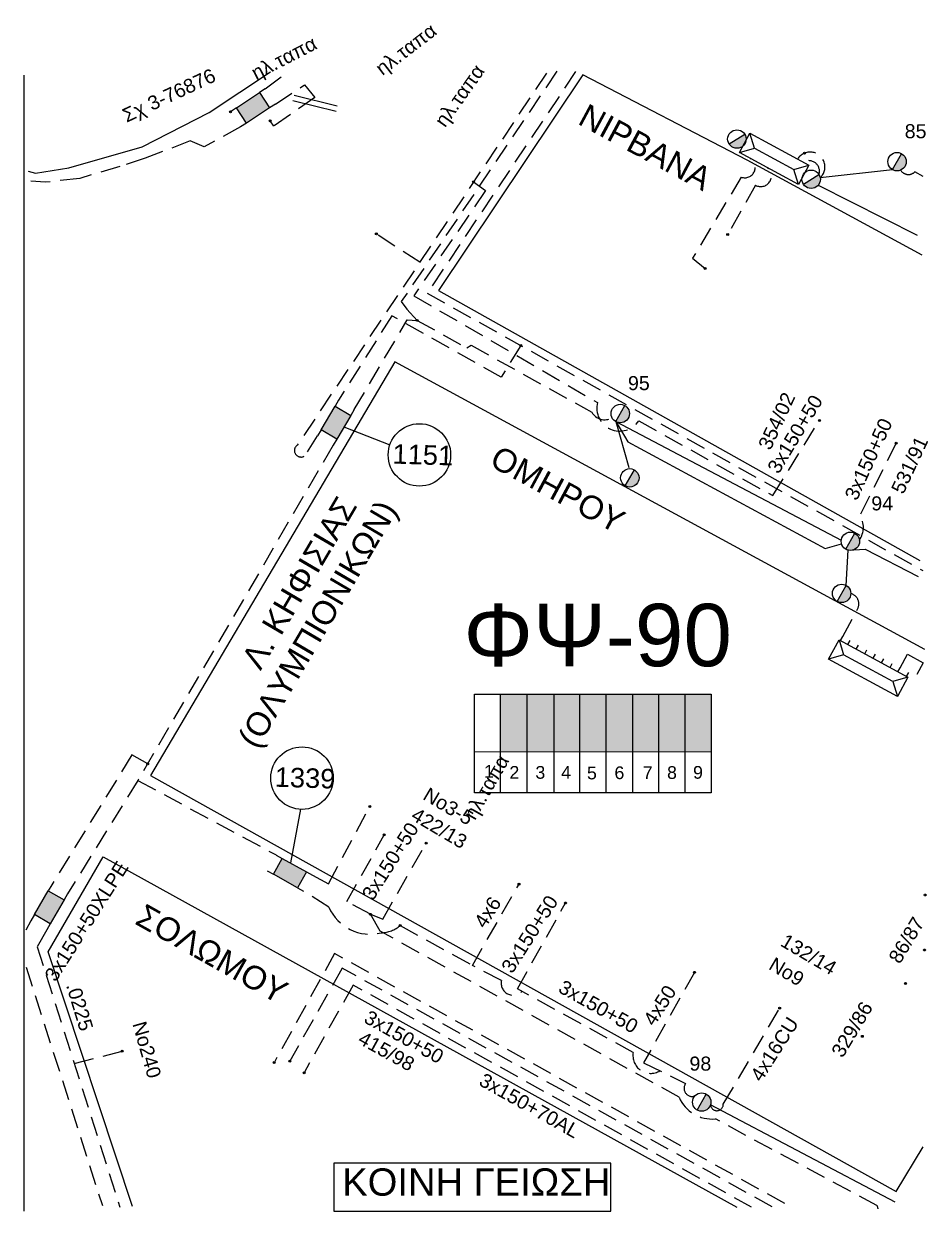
# Model space of a CAD drawing. Header units: millimetres. Extents: x 1421 to 11257, y 848 to 1896.
# Drawn here: x 11140.7 to 11256.6, y 1298.8 to 1450.9 of the extents above; entities that cross this region are included whole.
import ezdxf
from ezdxf.enums import TextEntityAlignment as Align

# ---------------------------------------------------------------- set-up
doc = ezdxf.new("R2010")
doc.units = ezdxf.units.MM
doc.linetypes.add('DASHED', pattern=[19.05, 12.7, -6.35])
for name, color, linetype, lineweight in [('.0225', 7, 'DASHED', 30), ('.04', 7, 'DASHED', 30), ('3x150+50', 7, 'Continuous', 30), ('3x150+50 XLPE', 7, 'SYN_LINE', 30), ('3x150+70', 7, 'Continuous', 30), ('3x70+54.6+25 AL', 7, 'SYN_LINE', 30), ('3x82+57+13_5', 7, 'Continuous', 30), ('4x16CU', 7, 'Continuous', 30), ('4x50', 7, 'Continuous', 30), ('4x6', 7, 'SYN_LINE', 30), ('Άγνωστα', 7, 'Continuous', 30), ('Γυμνά εναέρια ΧΤ και ΦΟΠ (3Φ)   4x50+16AL', 7, 'Continuous', 30), ('Καλωδια Χ.Τ. 3x50+35', 7, 'Continuous', 30), ('Καλώδια ΧΤ   3x150+50CU', 7, 'DASHED', 30), ('Καλώδια ΧΤ   3x150AL+50CU', 7, 'DASHED', 30)]:
    doc.layers.add(name, color=color, linetype=linetype, lineweight=lineweight)
for name, color, linetype in [('Link Box 4 Διευθύνσεων', 7, 'Continuous'), ('Pillar OTE', 7, 'Continuous'), ('TEXT ΚΑΛΩΔΙΩΝ', 7, 'Continuous'), ('ΑΓΝΩΣΤΟ ΕΝΑΕΡΙΟ ΚΑΛΩΔΙΟ', 7, 'Continuous'), ('ΑΓΝΩΣΤΟ ΥΠΟΓΕΙΟ ΚΑΛΩΔΙΟ', 7, 'DASHED'), ('Επιγραφές - Σχήματα', 7, 'Continuous'), ('Στύλος ΦΜ', 7, 'Continuous'), ('Στύλος ΦΜ @ 1', 7, 'Continuous'), ('Συνδέσεις', 7, 'Continuous'), ('Τομή', 7, 'Continuous'), ('Υποσταθμός εναέριος 2 στύλων', 7, 'Continuous'), ('Υποσταθμός πόλεως', 7, 'Continuous'), ('Υπόβαθρο ΔΕΗ', 7, 'Continuous')]:
    doc.layers.add(name, color=color, linetype=linetype)
doc.styles.add('arial', font='ARIAL.TTF', dxfattribs={"height": 3})
doc.styles.get("Standard").update_dxf_attribs({"font": 'ARIAL.TTF', "height": 1.8})
doc.linetypes.add('SYN_LINE', pattern='A,0.5,-0.0001,["/\\/\\/\\/",Standard,S=0.1,R=0,X=0,Y=-0.05],-0.25', length=0.7501)

# ---------------------------------------------------------------- blocks, each defined once
blk = doc.blocks.new('ΥΠΑΡΧΩΝ ΤΣΙΜΕΝΤΕΝΙΟΣ ΣΤΥΛΟΣ')
at = {"layer": 'Στύλος ΦΜ'}
blk.add_hatch(color=7, dxfattribs=at).paths.add_polyline_path([(-1.29, -2.28, 0.574793), (2.62, 0, 0.268822), (1.3, 2.27)])
at = {"layer": 'Στύλος ΦΜ', "color": 7}
blk.add_line((-1.29, -2.28), (1.3, 2.27), dxfattribs=at)
blk.add_circle((0, 0), 2.62, dxfattribs=at)
at = {"layer": 'Στύλος ΦΜ', "flags": 4}
for tag, p in [('ΑΡΙΘΜΟΣ', (-4.68, 8.05)), ('ΤΥΠΟΣ', (-4.91, 3.03))]:
    blk.add_attdef(tag, p, '', height=4, dxfattribs=at)
blk = doc.blocks.new('LINK BOX 4 ΑΝΑΧΩΡΗΣΕΩΝ')
at = {"layer": 'Link Box 4 Διευθύνσεων', "ltscale": 40}
blk.add_hatch(color=256, dxfattribs=at).paths.add_polyline_path([(-3.54, 0), (-3.54, -4.67), (3.54, -4.67), (3.54, 0)])
for p, q in [((-3.54, 0), (-5.33, 0)), ((5.33, 0), (3.54, 0)), ((-3.54, -4.67), (-5.33, -4.67)), ((5.33, -4.67), (3.54, -4.67))]:
    blk.add_line(p, q, dxfattribs=at)
blk.add_lwpolyline([(-3.54, -4.67), (-3.54, 0), (3.54, 0), (3.54, -4.67)], close=True, dxfattribs=at)
blk = doc.blocks.new('ΥΠΟΣΤΑΘΜΟΣ ΕΝΑΕΡΙΟΣ ΕΠΙ 2 ΣΤΥΛΩΝ')
at = {"layer": 'Υποσταθμός εναέριος 2 στύλων', "linetype": 'Continuous'}
for points in [[(-11.97, -2.11, 0.574793), (-8.45, -0.07, 0.268822), (-9.64, 1.98)], [(9.68, -2.15, 0.574793), (13.19, -0.1, 0.268822), (12.01, 1.95)]]:
    blk.add_hatch(color=256, dxfattribs=at).paths.add_polyline_path(points)
for p, q in [((-11.97, -2.11), (-9.64, 1.98)), ((9.68, -2.15), (12.01, 1.95))]:
    blk.add_line(p, q, dxfattribs=at)
for centre in [(-10.81, -0.07), (10.84, -0.1)]:
    blk.add_circle(centre, 2.36, dxfattribs=at)
at = {"layer": 'Υποσταθμός πόλεως', "linetype": 'Continuous', "ltscale": 40}
blk.add_lwpolyline([(-8.57, 2.82), (8.57, 2.82), (8.57, -2.82), (-8.57, -2.82)], close=True, dxfattribs=at)
for points in [[(-5.75, 0), (-8.57, 2.82)], [(-8.57, -2.82), (-5.75, 0)], [(-5.75, 0), (5.75, 0)], [(5.75, 0), (8.57, 2.82)], [(8.57, -2.82), (5.75, 0)]]:
    blk.add_lwpolyline(points, dxfattribs=at)
at = {"layer": 'Υποσταθμός εναέριος 2 στύλων', "ltscale": 40, "flags": 1}
for tag, p in [('ΜΕΤΑΣΧΗΜΑΤΙΣΜΟΣ', (14.09, 2.51)), ('ΙΣΧΥΣ', (14.07, -0.28)), ('ΑΡΙΘΜΟΣ', (14.19, -3))]:
    blk.add_attdef(tag, p, '', height=1.8, dxfattribs=at)
blk = doc.blocks.new('ΥΠΟΣΤΑΘΜΟΣ ΠΟΛΕΩΣ 9 ΑΝΑΧΩΡΗΣΕΩΝ')
at = {"layer": 'Υποσταθμός πόλεως', "ltscale": 40}
for p, q in [((-9.63, -2.82), (-9.63, -4)), ((-7.12, -2.82), (-7.12, -4)), ((-4.84, -2.82), (-4.84, -4)), ((-2.36, -2.82), (-2.36, -4)), ((0.09, -2.82), (0.09, -4)), ((2.55, -2.82), (2.55, -4)), ((5.02, -2.82), (5.02, -4)), ((7.48, -2.82), (7.48, -4)), ((9.61, -2.82), (9.61, -4))]:
    blk.add_line(p, q, dxfattribs=at)
blk.add_lwpolyline([(-10.02, 2.82), (10.02, 2.82), (10.02, -2.82), (-10.02, -2.82)], close=True, dxfattribs=at)
for points in [[(-7.21, 0), (-10.02, 2.82)], [(-10.02, -2.82), (-7.21, 0)], [(-7.21, 0), (7.21, 0)], [(7.21, 0), (10.02, 2.82)], [(10.02, -2.82), (7.21, 0)]]:
    blk.add_lwpolyline(points, dxfattribs=at)
at = {"layer": 'Υποσταθμός πόλεως', "linetype": 'SYN_LINE', "ltscale": 40, "flags": 1}
for tag, p in [('ΜΕΤΑΣΧΗΜΑΤΙΣΜΟΣ', (10.79, 1.71)), ('ΙΣΧΥΣ', (10.77, -1.08)), ('ΑΡΙΘΜΟΣ', (10.89, -3.8))]:
    blk.add_attdef(tag, p, '', height=1.8, dxfattribs=at)
blk = doc.blocks.new('_ΣΥΝΔΕΣΗ')
at = {"layer": 'Συνδέσεις', "linetype": 'SYN_LINE', "ltscale": 40}
blk.add_hatch(color=256, dxfattribs=at).paths.add_polyline_path([(0.5, -0.01, 1), (-0.5, -0.01, 1)])
at = {"layer": 'Συνδέσεις'}
blk.add_circle((0, -0.01), 0.5, dxfattribs=at)
blk = doc.blocks.new('A$C01BB34F8')
at = {"layer": 'Άγνωστα', "color": 7}
note = blk.add_mtext_dynamic_manual_height_columns('ηλ.ταπα\\P', width=1.8, gutter_width=12.5, heights=[0.0453, 0], dxfattribs=dict(at, insert=(0.37, 2.43), char_height=1.8, attachment_point=1, rotation=2.4309))
for column, words in zip(note.columns.linked_columns, ['\\P']):
    column.text = words
blk = doc.blocks.new('ΤΟΜΗ')
at = {"layer": 'Τομή', "ltscale": 40}
for p, q in [((11.33, -0.65), (-11.4, -0.65)), ((11.33, -3.42), (-11.4, -3.42))]:
    blk.add_line(p, q, dxfattribs=at)

msp = doc.modelspace()

# ---------------------------------------------------------------- hatches: boundary and pattern name
at = {"layer": 'Καλώδια ΧΤ   3x150AL+50CU', "linetype": 'DASHED', "lineweight": -3, "ltscale": 0.2}
h = msp.add_hatch(color=133, dxfattribs=at)
h.dxf.hatch_style = 1
h.paths.add_polyline_path([(11205.25, 1365.04), (11201.81, 1365.04), (11201.81, 1357.68), (11205.25, 1357.67)])
h = msp.add_hatch(color=5, dxfattribs=at)
h.dxf.hatch_style = 1
h.paths.add_polyline_path([(11205.25, 1357.67), (11208.69, 1357.67), (11208.69, 1365.04), (11205.25, 1365.04)])
h = msp.add_hatch(color=27, dxfattribs=at)
h.dxf.hatch_style = 1
h.paths.add_polyline_path([(11211.99, 1365.04), (11208.69, 1365.04), (11208.69, 1357.67), (11211.99, 1357.67)])
h = msp.add_hatch(color=30, dxfattribs=at)
h.dxf.hatch_style = 1
h.paths.add_polyline_path([(11215.38, 1365.04), (11211.99, 1365.04), (11211.99, 1357.67), (11215.38, 1357.66)])
h = msp.add_hatch(color=1, dxfattribs=at)
h.dxf.hatch_style = 1
h.paths.add_polyline_path([(11215.38, 1357.66), (11218.77, 1357.66), (11218.77, 1365.04), (11215.38, 1365.04)])
h = msp.add_hatch(color=151, dxfattribs=at)
h.dxf.hatch_style = 1
h.paths.add_polyline_path([(11218.71, 1357.66), (11222.11, 1357.66), (11222.11, 1365.04), (11218.71, 1365.04)])
h = msp.add_hatch(color=206, dxfattribs=at)
h.dxf.hatch_style = 1
h.paths.add_polyline_path([(11222.05, 1357.66), (11225.45, 1357.66), (11225.45, 1365.04), (11222.05, 1365.04)])
h = msp.add_hatch(color=6, dxfattribs=at)
h.dxf.hatch_style = 1
h.paths.add_polyline_path([(11225.44, 1357.66), (11228.84, 1357.66), (11228.84, 1365.03), (11225.44, 1365.04)])

# ---------------------------------------------------------------- linework, layer by layer
at = {"layer": '.0225', "color": 2, "linetype": 'DASHED', "lineweight": -3, "ltscale": 0.2}
msp.add_lwpolyline([(11143.68, 1334.83), (11142.46, 1332.67), (11153.07, 1299.29)], dxfattribs=at)
at = {"layer": '.04', "color": 27, "linetype": 'DASHED', "lineweight": -3, "ltscale": 0.2}
for points in [[(11242.64, 1431.62, 0.684155), (11240.65, 1433.19, 1.58725)], [(11255.97, 1431.36), (11254.94, 1431.96, -0.488151), (11253.1, 1432.17)]]:
    msp.add_lwpolyline(points, format="xyb", dxfattribs=at)
at = {"layer": '3x150+50', "color": 5, "linetype": 'DASHED', "lineweight": -3, "ltscale": 0.2}
for points in [[(11171.69, 1442.58), (11174.35, 1444.57)], [(11185.16, 1336.82), (11186.75, 1336.19), (11192.29, 1345.93)]]:
    msp.add_lwpolyline(points, dxfattribs=at)
at = {"layer": '3x150+50', "color": 62, "linetype": 'DASHED', "lineweight": -3, "ltscale": 0.2}
msp.add_lwpolyline([(11222.25, 1316.77, -0.644378), (11218.83, 1319.13), (11203.99, 1327.26), (11210.15, 1338.27)], format="xyb", dxfattribs=at)
at = {"layer": '3x150+50', "color": 6, "linetype": 'DASHED', "lineweight": -3, "ltscale": 0.2}
msp.add_lwpolyline([(11238.25, 1299.77), (11180.58, 1331.78), (11172.82, 1317.81)], dxfattribs=at)
at = {"layer": '3x150+50', "color": 27, "linetype": 'DASHED', "lineweight": -3, "ltscale": 0.2}
msp.add_lwpolyline([(11236.63, 1299.35), (11181.55, 1329.92), (11174.83, 1318.01)], dxfattribs=at)
at = {"layer": '3x150+50 XLPE', "color": 206, "linetype": 'DASHED', "lineweight": -3, "ltscale": 0.2}
msp.add_lwpolyline([(11172.98, 1440.63), (11176.72, 1443.1), (11178.02, 1441.49), (11172.78, 1437.81), (11172.32, 1438.5)], dxfattribs=at)
at = {"layer": '3x150+50 XLPE', "color": 85, "linetype": 'DASHED', "lineweight": -3, "ltscale": 0.2}
msp.add_lwpolyline([(11233.78, 1433.69, -0.92909), (11232.67, 1431.27), (11226.45, 1420.89), (11228.06, 1419.57)], format="xyb", dxfattribs=at)
at = {"layer": '3x150+50 XLPE', "color": 6, "linetype": 'DASHED', "lineweight": -3, "ltscale": 0.2}
msp.add_lwpolyline([(11236.04, 1432.47, -0.91677), (11234.51, 1430.23), (11230.94, 1423.92)], format="xyb", dxfattribs=at)
at = {"layer": '3x150+50 XLPE', "color": 5, "linetype": 'DASHED', "lineweight": -3, "ltscale": 0.2}
msp.add_lwpolyline([(11198.08, 1409.73), (11213.52, 1401.16, 0.406076), (11216.14, 1400.42)], format="xyb", dxfattribs=at)
at = {"layer": '3x150+50 XLPE', "color": 2, "linetype": 'DASHED', "lineweight": -3, "ltscale": 0.2}
for points in [[(11180.39, 1396.92), (11155.37, 1353.97), (11173.08, 1344.42)], [(11156.62, 1356.1), (11154.61, 1357.24), (11144.33, 1340.61)], [(11155.37, 1353.97), (11146.35, 1339.44)], [(11177.73, 1341.82), (11179.77, 1340.74), (11185.1, 1350.62)], [(11141.66, 1336), (11141, 1334.8)], [(11141.04, 1330.03), (11150.82, 1299.5)], [(11147.21, 1317.72), (11153.35, 1319.29)]]:
    msp.add_lwpolyline(points, dxfattribs=at)
at = {"layer": '3x150+50 XLPE', "color": 206, "linetype": 'DASHED', "lineweight": -3, "ltscale": 0.2}
msp.add_lwpolyline([(11245.68, 1372.41), (11247.58, 1375.93, 0.487956), (11246.72, 1377.91)], format="xyb", dxfattribs=at)
at = {"layer": '3x150+50 XLPE', "color": 133, "linetype": 'DASHED', "lineweight": -3, "ltscale": 0.2}
msp.add_lwpolyline([(11253.03, 1368.42), (11253.97, 1370.15), (11255.99, 1369.05), (11255.17, 1367.56)], dxfattribs=at)
at = {"layer": '3x150+70', "color": 133, "linetype": 'DASHED', "lineweight": -3, "ltscale": 0.2}
msp.add_lwpolyline([(11234.01, 1299.28), (11182.93, 1327.76), (11176.67, 1316.52)], dxfattribs=at)
at = {"layer": '3x70+54.6+25 AL', "color": 2, "linetype": 'SYN_LINE', "lineweight": -3, "ltscale": 10}
for points in [[(11216.59, 1399.96), (11245.49, 1384.77)], [(11216.59, 1399.96), (11218.14, 1397.35), (11243.44, 1383.7), (11245.52, 1384.29)]]:
    msp.add_lwpolyline(points, dxfattribs=at)
at = {"layer": '3x70+54.6+25 AL', "color": 206, "linetype": 'SYN_LINE', "lineweight": -3, "ltscale": 10}
for points in [[(11246.12, 1378.95), (11246.36, 1383.47)], [(11246.36, 1383.47), (11248.54, 1383.61), (11255.35, 1380.1)]]:
    msp.add_lwpolyline(points, dxfattribs=at)
at = {"layer": '3x82+57+13_5', "color": 5, "linetype": 'Continuous', "lineweight": -3, "ltscale": 0.2}
msp.add_lwpolyline([(11242.52, 1430.22), (11255.2, 1423.83)], dxfattribs=at)
at = {"layer": '4x16CU', "color": 62, "linetype": 'DASHED', "lineweight": -3, "ltscale": 0.2}
msp.add_lwpolyline([(11228.74, 1312.43, 0.978546), (11230.38, 1312.5), (11237.6, 1324.79)], format="xyb", dxfattribs=at)
at = {"layer": '4x50', "color": 62, "linetype": 'DASHED', "lineweight": -3, "ltscale": 0.2}
msp.add_lwpolyline([(11226.69, 1329.38), (11220.16, 1317.8), (11225.55, 1315.14, 0.730664), (11226.72, 1313.54, -2.262632)], format="xyb", dxfattribs=at)
at = {"layer": '4x6', "color": 62, "linetype": 'DASHED', "lineweight": -3, "ltscale": 0.2}
for points in [[(11204.58, 1326.93, -0.757274), (11201.95, 1328.32), (11198.24, 1330.27), (11204.2, 1340.7)], [(11186.55, 1334.45), (11186.55, 1334.45, -0.368134), (11179.83, 1337.75), (11176.59, 1339.78)], [(11186.55, 1334.45, 0.164164), (11188.99, 1335.39, -1.45925)]]:
    msp.add_lwpolyline(points, format="xyb", dxfattribs=at)
msp.add_lwpolyline([(11188.99, 1335.39), (11198.24, 1330.27)], dxfattribs=at)
at = {"layer": 'Pillar OTE', "lineweight": -3, "ltscale": 40}
for points in [[(11198.49, 1352.4), (11198.49, 1365.04), (11228.82, 1365.03), (11228.82, 1352.37), (11198.49, 1352.4)], [(11201.81, 1352.39), (11201.81, 1365.04)], [(11205.25, 1352.39), (11205.25, 1365.04)], [(11208.69, 1352.39), (11208.69, 1365.04)], [(11211.99, 1352.38), (11211.99, 1365.04)], [(11215.38, 1352.38), (11215.38, 1365.04)], [(11218.77, 1352.38), (11218.77, 1365.04)], [(11222.11, 1352.37), (11222.11, 1365.04)], [(11225.5, 1352.37), (11225.5, 1365.04)], [(11198.49, 1357.68), (11228.82, 1357.65)]]:
    msp.add_lwpolyline(points, dxfattribs=at)
at = {"layer": 'TEXT ΚΑΛΩΔΙΩΝ', "ltscale": 15}
msp.add_lwpolyline([(11140.74, 1444.34), (11140.74, 1298.78)], dxfattribs=at)
at = {"layer": 'ΑΓΝΩΣΤΟ ΕΝΑΕΡΙΟ ΚΑΛΩΔΙΟ', "color": 27, "linetype": 'Continuous', "lineweight": -3, "ltscale": 0.2}
msp.add_lwpolyline([(11242.8, 1431.2), (11252.05, 1432.23)], dxfattribs=at)
at = {"layer": 'ΑΓΝΩΣΤΟ ΕΝΑΕΡΙΟ ΚΑΛΩΔΙΟ', "color": 2, "linetype": 'Continuous', "lineweight": -3, "ltscale": 0.2}
msp.add_lwpolyline([(11216.59, 1399.96), (11218.28, 1394.07)], dxfattribs=at)
at = {"layer": 'ΑΓΝΩΣΤΟ ΥΠΟΓΕΙΟ ΚΑΛΩΔΙΟ', "color": 173, "linetype": 'DASHED', "lineweight": -3, "ltscale": 0.2}
for points in [[(11207.72, 1444.59), (11175.79, 1396.94, 1.492344), (11177.09, 1396.09), (11178.38, 1398.11)], [(11198.37, 1430.65), (11199.92, 1429.56), (11190.73, 1416.07), (11214.26, 1402.39, 0.841631), (11219.54, 1400.03), (11236.72, 1390.46), (11242.7, 1400.09)]]:
    msp.add_lwpolyline(points, format="xyb", dxfattribs=at)
at = {"layer": 'ΑΓΝΩΣΤΟ ΥΠΟΓΕΙΟ ΚΑΛΩΔΙΟ', "color": 5, "linetype": 'DASHED', "lineweight": -3, "ltscale": 0.2}
for points in [[(11209.06, 1444.83), (11189.12, 1415.33), (11189.83, 1414.33), (11191.15, 1412.92), (11197.51, 1409.4), (11198.08, 1409.73)], [(11183.1, 1401.51), (11189.89, 1412.97), (11191.15, 1412.92)]]:
    msp.add_lwpolyline(points, dxfattribs=at)
at = {"layer": 'ΑΓΝΩΣΤΟ ΥΠΟΓΕΙΟ ΚΑΛΩΔΙΟ', "color": 2, "linetype": 'DASHED', "lineweight": -3, "ltscale": 0.2}
for points in [[(11211.45, 1444.78), (11192.44, 1416.4), (11255.96, 1380.86)], [(11204.43, 1409.69), (11201.91, 1405.65), (11187.91, 1413.51), (11181.09, 1402.7)]]:
    msp.add_lwpolyline(points, dxfattribs=at)
at = {"layer": 'ΑΓΝΩΣΤΟ ΥΠΟΓΕΙΟ ΚΑΛΩΔΙΟ', "color": 173, "linetype": 'DASHED', "lineweight": -3, "ltscale": 0.2}
msp.add_lwpolyline([(11191.48, 1420.36), (11185.92, 1423.99)], dxfattribs=at)
at = {"layer": 'ΑΓΝΩΣΤΟ ΥΠΟΓΕΙΟ ΚΑΛΩΔΙΟ', "color": 206, "linetype": 'DASHED', "lineweight": -3, "ltscale": 0.2}
msp.add_lwpolyline([(11252.51, 1397.19), (11247.89, 1387.94, -0.295343), (11247.82, 1384.76, 6.327541)], format="xyb", dxfattribs=at)
at = {"layer": 'Γυμνά εναέρια ΧΤ και ΦΟΠ (3Φ)   4x50+16AL', "color": 62, "linetype": 'Continuous', "lineweight": -3, "ltscale": 0.2}
msp.add_lwpolyline([(11252.42, 1299.95), (11228.74, 1312.43)], dxfattribs=at)
at = {"layer": 'Επιγραφές - Σχήματα', "color": 206, "lineweight": -3}
msp.add_lwpolyline([(11180.46, 1298.78), (11215.97, 1298.78), (11215.97, 1304.95), (11180.46, 1304.95)], close=True, dxfattribs=at)
at = {"layer": 'Καλωδια Χ.Τ. 3x50+35', "color": 5, "linetype": 'DASHED', "lineweight": -3, "ltscale": 0.2}
msp.add_lwpolyline([(11242.8, 1431.2, 1.140313), (11239.91, 1433.59, -2.500952)], format="xyb", dxfattribs=at)
at = {"layer": 'Καλώδια ΧΤ   3x150+50CU', "color": 5, "linetype": 'DASHED', "lineweight": -3, "ltscale": 0.2}
msp.add_lwpolyline([(11250.19, 1299.09, -0.026755), (11250.07, 1299.51), (11229.36, 1310.6, -0.321383), (11224.71, 1313.38), (11186.41, 1334.68), (11185.16, 1336.82), (11182.14, 1338.45), (11186.94, 1347.01)], format="xyb", dxfattribs=at)
at = {"layer": 'Καλώδια ΧΤ   3x150AL+50CU', "color": 5, "linetype": 'DASHED', "lineweight": -3, "ltscale": 0.2}
msp.add_lwpolyline([(11168.53, 1437.7), (11163.88, 1435.14), (11162.08, 1435.9), (11156.29, 1433.68), (11153.05, 1432.62), (11147.93, 1431.11), (11143.52, 1430.61), (11141.63, 1430.73)], dxfattribs=at)
at = {"layer": 'Υπόβαθρο ΔΕΗ', "lineweight": -3, "ltscale": 0.1}
for points in [[(11141.3, 1432.04), (11142.25, 1431.78), (11146.52, 1432.45), (11155.91, 1435.16), (11164.51, 1439.56), (11172.37, 1444.74)], [(11255.88, 1421.28), (11233.45, 1433.42), (11212.39, 1444.39), (11193.87, 1416.75), (11255.55, 1382.17)], [(11256.2, 1370.75), (11188.29, 1407.62), (11156.99, 1354.61), (11252.54, 1301.3), (11256, 1307.05)], [(11154.66, 1299.4), (11143.85, 1332), (11150.93, 1344.19), (11232.11, 1299.29)]]:
    msp.add_lwpolyline(points, dxfattribs=at)
at = {"layer": 'Υπόβαθρο ΔΕΗ', "lineweight": -3}
for points in [[(11181.77, 1399.27), (11187.65, 1396.96)], [(11176.19, 1350.28), (11174.9, 1343.4)]]:
    msp.add_lwpolyline(points, dxfattribs=at)
for centre in [(11191.44, 1395.68), (11176.4, 1354.27)]:
    msp.add_circle(centre, 4, dxfattribs=at)

# ---------------------------------------------------------------- block references
at = {"layer": '3x150+50 XLPE', "color": 7, "linetype": 'DASHED', "lineweight": -3, "ltscale": 0.2}
for p, rotation in [((11175.33, 1434.75), 34.98774666683686), ((11157.66, 1436.35), 24.89025414795453), ((11186.71, 1425.1), 52.38991234391759), ((11191.74, 1335.64), 57.77255217523139)]:
    msp.add_blockref('A$C01BB34F8', p, dxfattribs=dict(at, rotation=rotation))
at = {"layer": 'Link Box 4 Διευθύνσεων', "lineweight": -3}
for p, xscale, yscale, zscale, rotation in [((11169.47, 1441.12), 0.4999999999999998, 0.4999999999999998, 0.4999999999999998, 33.37949693620615), ((11179.73, 1400.4), 0.4999999999999998, 0.4999999999999998, 0.4999999999999998, 59.43775118113164), ((11174.27, 1341.08), 0.4999999999999997, 0.4999999999999997, 0.4999999999999997, 150.8418962034685), ((11143, 1338.31), 0.4999999999999997, 0.4999999999999997, 0.4999999999999997, 59.88792151950855)]:
    msp.add_blockref('LINK BOX 4 ΑΝΑΧΩΡΗΣΕΩΝ', p, dxfattribs=dict(at, xscale=xscale, yscale=yscale, zscale=zscale, rotation=rotation))
at = {"layer": 'Στύλος ΦΜ @ 1', "color": 1, "lineweight": -3, "ltscale": 40}
ref = msp.add_blockref('ΥΠΑΡΧΩΝ ΤΣΙΜΕΝΤΕΝΙΟΣ ΣΤΥΛΟΣ', (11252.64, 1433.25), dxfattribs=dict(at, xscale=0.4499999999998181, yscale=0.4499999999998181, zscale=0.4499999999998181))
ref.add_attrib('ΑΡΙΘΜΟΣ', '85', (11253.62, 1436.25), dxfattribs={"layer": 'Στύλος ΦΜ', "height": 1.8, "flags": 4})
ref = msp.add_blockref('ΥΠΑΡΧΩΝ ΤΣΙΜΕΝΤΕΝΙΟΣ ΣΤΥΛΟΣ', (11217.17, 1400.98), dxfattribs=dict(at, xscale=0.4499999999998181, yscale=0.4499999999998181, zscale=0.4499999999998181))
ref.add_attrib('ΑΡΙΘΜΟΣ', '95', (11218.16, 1403.98), dxfattribs={"layer": 'Στύλος ΦΜ', "height": 1.8, "flags": 4})
at = {"layer": 'Στύλος ΦΜ @ 1', "color": 1, "lineweight": -3, "ltscale": 40, "xscale": 0.4499999999998181, "yscale": 0.4499999999998181, "zscale": 0.4499999999998181}
for p in [(11218.4, 1392.74), (11245.54, 1377.93)]:
    msp.add_blockref('ΥΠΑΡΧΩΝ ΤΣΙΜΕΝΤΕΝΙΟΣ ΣΤΥΛΟΣ', p, dxfattribs=at)
at = {"layer": 'Στύλος ΦΜ @ 1', "color": 1, "lineweight": -3, "ltscale": 40}
ref = msp.add_blockref('ΥΠΑΡΧΩΝ ΤΣΙΜΕΝΤΕΝΙΟΣ ΣΤΥΛΟΣ', (11246.66, 1384.61), dxfattribs=dict(at, xscale=0.4499999999998181, yscale=0.4499999999998181, zscale=0.4499999999998181))
ref.add_attrib('ΑΡΙΘΜΟΣ', '94', (11249.34, 1388.57), dxfattribs={"layer": 'Στύλος ΦΜ', "height": 1.8, "flags": 4})
ref = msp.add_blockref('ΥΠΑΡΧΩΝ ΤΣΙΜΕΝΤΕΝΙΟΣ ΣΤΥΛΟΣ', (11227.61, 1312.76), dxfattribs=dict(at, xscale=0.4499999999998181, yscale=0.4499999999998181, zscale=0.4499999999998181))
ref.add_attrib('ΑΡΙΘΜΟΣ', '98', (11226.04, 1316.79), dxfattribs={"layer": 'Στύλος ΦΜ', "height": 1.8, "flags": 4})
at = {"layer": 'Συνδέσεις', "lineweight": -3, "xscale": 0.25, "yscale": 0.25, "zscale": 0.25}
for p in [(11167.24, 1439.65), (11172.32, 1438.5), (11240.79, 1434.33), (11198.37, 1430.65), (11185.92, 1424), (11230.94, 1423.92), (11228.06, 1419.58), (11191.15, 1412.92), (11204.43, 1409.7), (11242.7, 1400.09), (11252.51, 1397.19), (11156.62, 1356.11), (11185.1, 1350.62), (11186.94, 1347.02), (11192.29, 1345.93), (11204.2, 1340.7), (11256.23, 1339.3), (11210.15, 1338.27), (11185.16, 1336.82), (11188.99, 1335.39), (11256.16, 1332.25), (11226.69, 1329.39), (11253.71, 1327.97), (11237.6, 1324.79), (11248.19, 1321.19), (11153.35, 1319.3), (11172.82, 1317.82), (11174.83, 1318.02), (11176.67, 1316.52)]:
    msp.add_blockref('_ΣΥΝΔΕΣΗ', p, dxfattribs=at)
at = {"layer": 'Τομή', "lineweight": -3, "xscale": 0.2500000000000002, "yscale": 0.2500000000000002, "zscale": 0.2500000000000002, "rotation": 346.0559229280476}
msp.add_blockref('ΤΟΜΗ', (11178.21, 1441.19), dxfattribs=at)
at = {"layer": 'Υποσταθμός εναέριος 2 στύλων', "lineweight": -3, "xscale": 0.4999999999999996, "yscale": 0.4999999999999996, "zscale": 0.4999999999999996, "rotation": 331.6650494227833}
msp.add_blockref('ΥΠΟΣΤΑΘΜΟΣ ΕΝΑΕΡΙΟΣ ΕΠΙ 2 ΣΤΥΛΩΝ', (11236.89, 1433.61), dxfattribs=at)
at = {"layer": 'Υποσταθμός πόλεως', "lineweight": -3, "xscale": 0.4999999999999999, "yscale": 0.4999999999999999, "zscale": 0.4999999999999999, "rotation": 151.5031712097584}
msp.add_blockref('ΥΠΟΣΤΑΘΜΟΣ ΠΟΛΕΩΣ 9 ΑΝΑΧΩΡΗΣΕΩΝ', (11248.95, 1368.36), dxfattribs=at)

# ---------------------------------------------------------------- texts
at = {"lineweight": -3, "ltscale": 30, "char_height": 1.63, "width": 11.2573, "attachment_point": 1}
for s, insert in [('1', (11199.73, 1355.96)), ('2', (11202.97, 1355.82)), ('3', (11206.3, 1355.82)), ('4', (11209.6, 1355.82)), ('5', (11212.91, 1355.74)), ('6', (11216.43, 1355.77)), ('7', (11220.06, 1355.77)), ('8', (11223.17, 1355.8)), ('9', (11226.5, 1355.82))]:
    msp.add_mtext(s, dxfattribs=dict(at, insert=insert))
at = {"layer": 'TEXT ΚΑΛΩΔΙΩΝ', "lineweight": -3, "ltscale": 15, "style": 'arial'}
for s, rotation, p in [('3x150+50', 58.7908, (11239.57, 1398.35)), ('3x150+50', 65.4114, (11248.98, 1395.14)), ('3x150+50', 57.4938, (11187.7, 1343.63)), ('3x150+50XLPE', 57.4938, (11148.78, 1335.95)), ('4x6', 57.4938, (11200.17, 1337.09)), ('3x150+50', 57.4938, (11205.56, 1334.29)), ('3x150+50', 330.6334, (11214.38, 1325)), ('.0225', 286.8941, (11147.92, 1324.98)), ('4x50', 57.4938, (11222.23, 1325.16)), ('3x150+50', 330.6334, (11189.47, 1321.12)), ('4x16CU', 57.4938, (11236.93, 1319.55)), ('3x150+70AL', 330.6334, (11205.55, 1312.32))]:
    msp.add_text(s, height=1.8, rotation=rotation, dxfattribs=at).set_placement(p, align=Align.MIDDLE_CENTER)
at = {"layer": 'Άγνωστα', "lineweight": -3, "ltscale": 0.2, "char_height": 1.8, "width": 18.6352, "attachment_point": 1, "style": 'arial'}
for s, insert, rotation in [('\\A1;Σχ 3-76876', (11153.16, 1439.86), 25), ('\\A1;354/02', (11234.77, 1396.92), 65), ('\\A1;531/91', (11251.81, 1391.29), 65), ('\\A1;No3-5\\P422/13', (11192.66, 1353.18), 329.4987), ('\\A1;86/87', (11251.45, 1331.28), 59), ('\\A1;132/14', (11238.47, 1334.42), 329.4987), ('\\A1;No9', (11236.97, 1331.42), 329.4987), ('\\A1;329/86', (11244.12, 1319.25), 59), ('\\A1;No240', (11156.38, 1323.28), 285.8856), ('\\A1;415/98', (11184.3, 1321.94), 331)]:
    msp.add_mtext(s, dxfattribs=dict(at, insert=insert, rotation=rotation))
at = {"layer": 'Άγνωστα', "lineweight": -3, "char_height": 2.5, "width": 13.4112, "attachment_point": 1, "rotation": 358.1643}
for s, insert in [('1151', (11188.04, 1397.07)), ('1339', (11172.95, 1355.67))]:
    msp.add_mtext(s, dxfattribs=dict(at, insert=insert))
at = {"layer": 'Επιγραφές - Σχήματα', "color": 206, "lineweight": -3, "insert": (11181.55, 1304.27), "char_height": 3.5, "width": 35.1311, "attachment_point": 1}
msp.add_mtext('KOINH ΓΕΙΩΣΗ', dxfattribs=at)
at = {"layer": 'Υπόβαθρο ΔΕΗ', "lineweight": -3, "ltscale": 0.1, "style": 'arial'}
for s, rotation, p in [('ΝΙΡΒΑΝΑ', 331.7019, (11220.39, 1435.11)), ('ΟΜΗΡΟΥ', 331.7019, (11209.17, 1391.27)), ('(ΟΛΥΜΠΙΟΝΙΚΩΝ)', 59.5557, (11178.38, 1374.02)), ('Λ. ΚΗΦΙΣΙΑΣ', 59.5557, (11176.02, 1379.31)), ('ΣΟΛΩΜΟΥ', 330.6911, (11164.86, 1331.76))]:
    msp.add_text(s, height=3, rotation=rotation, dxfattribs=at).set_placement(p, align=Align.MIDDLE_CENTER)
at = {"layer": 'Υπόβαθρο ΔΕΗ', "lineweight": -3, "insert": (11197.08, 1376.6), "char_height": 8, "width": 84.6573, "attachment_point": 1}
msp.add_mtext('ΦΨ-90', dxfattribs=at)

doc.saveas('drawing.dxf')
